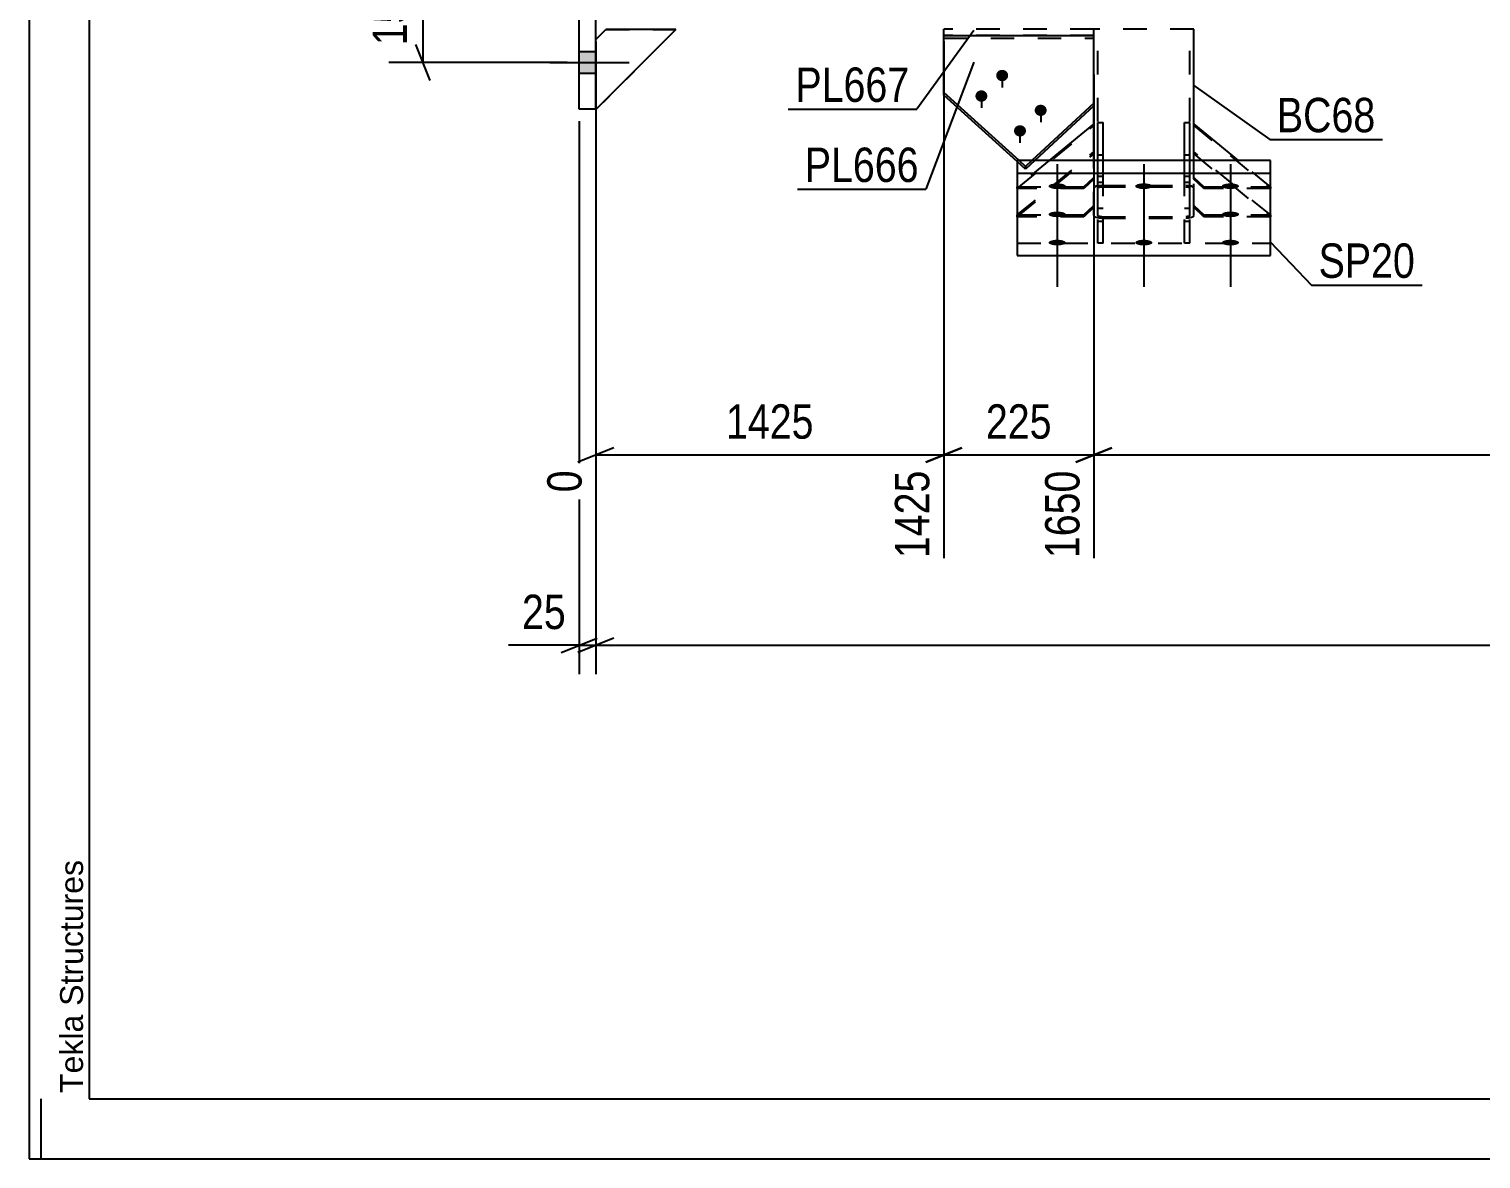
# Model space of a CAD drawing. Header units: millimetres. Extents: x 0 to 841, y 0 to 594.
# Drawn here: x 0 to 121.1, y 0 to 94.2 of the extents above; entities that cross this region are included whole.
import ezdxf

# ---------------------------------------------------------------- set-up
doc = ezdxf.new("R2010")
doc.units = ezdxf.units.MM
doc.linetypes.add('DXK_LINE_DOT2', pattern=[3.9198, 1.9599, -1.9599])
doc.styles.add('Arial', font='ARIAL.TTF', dxfattribs={"height": 0.2})
doc.styles.add('Arial Narrow', font='ARIALN.TTF', dxfattribs={"height": 0.2})

# ---------------------------------------------------------------- blocks, each defined once
blk = doc.blocks.new('Unknown-761545992-1132')
at = {"color": 5, "linetype": 'Continuous'}
for p, q in [((0, 594), (0, 0)), ((5, 589), (5, 5)), ((1, 0), (1, 5)), ((5, 5), (836, 5)), ((0, 0), (841, 0))]:
    blk.add_line(p, q, dxfattribs=at)
at = {"color": 174, "linetype": 'Continuous', "style": 'Arial'}
blk.add_text('Tekla Structures', height=1.9102, rotation=90, dxfattribs=at).set_placement((4.5, 5.5))
blk = doc.blocks.new('Part-761545992-4963 - 4945')
at = {"color": 2, "linetype": 'Continuous'}
for p, q in [((88.78, 86.3), (88.78, 94.2)), ((97.11, 86.3), (97.11, 94.2))]:
    blk.add_line(p, q, dxfattribs=at)
at = {"color": 7, "linetype": 'DXK_LINE_DOT2'}
for p, q in [((97.11, 94.2), (88.78, 94.2)), ((89.11, 78.66), (89.11, 94.2)), ((96.78, 78.66), (96.78, 94.2)), ((88.78, 78.66), (88.78, 86.3)), ((97.11, 78.66), (97.11, 86.3)), ((89.19, 81.14), (88.97, 81.09)), ((89.45, 81.15), (89.19, 81.14)), ((89.45, 81.15), (96.45, 81.15)), ((96.7, 81.14), (96.45, 81.15)), ((96.92, 81.09), (96.7, 81.14)), ((88.83, 81.02), (88.78, 80.94)), ((88.97, 81.09), (88.83, 81.02)), ((89.11, 80.94), (89.14, 80.98)), ((89.14, 80.98), (89.21, 81.01)), ((89.21, 81.01), (89.32, 81.04)), ((89.32, 81.04), (89.45, 81.05)), ((89.45, 81.05), (96.45, 81.05)), ((96.45, 81.05), (96.57, 81.04)), ((96.57, 81.04), (96.68, 81.01)), ((96.68, 81.01), (96.75, 80.98)), ((96.75, 80.98), (96.78, 80.94)), ((97.06, 81.02), (96.92, 81.09)), ((97.11, 80.94), (97.06, 81.02)), ((88.78, 78.66), (88.83, 78.58)), ((88.83, 78.58), (88.97, 78.51)), ((88.97, 78.51), (89.19, 78.46)), ((89.14, 78.62), (89.11, 78.66)), ((89.21, 78.58), (89.14, 78.62)), ((89.19, 78.46), (89.45, 78.44)), ((89.32, 78.56), (89.21, 78.58)), ((89.45, 78.55), (89.32, 78.56)), ((89.45, 78.55), (96.45, 78.55)), ((89.45, 78.44), (96.45, 78.44)), ((96.57, 78.56), (96.45, 78.55)), ((96.45, 78.44), (96.7, 78.46)), ((96.68, 78.58), (96.57, 78.56)), ((96.75, 78.62), (96.68, 78.58)), ((96.7, 78.46), (96.92, 78.51)), ((96.78, 78.66), (96.75, 78.62)), ((96.92, 78.51), (97.06, 78.58)), ((97.06, 78.58), (97.11, 78.66))]:
    blk.add_line(p, q, dxfattribs=at)
blk = doc.blocks.new('Part-761545992-21622 - 4945')
at = {"color": 2, "linetype": 'Continuous'}
for p, q in [((96.33, 86.41), (96.78, 86.41)), ((96.33, 83.23), (96.33, 86.41)), ((96.78, 83.23), (96.78, 86.41)), ((96.78, 83.23), (96.33, 83.23))]:
    blk.add_line(p, q, dxfattribs=at)
at = {"color": 7, "linetype": 'DXK_LINE_DOT2'}
for p, q in [((96.33, 81.43), (96.33, 83.23)), ((96.78, 81.43), (96.78, 83.23)), ((96.33, 81.94), (96.78, 81.94)), ((96.33, 81.43), (96.78, 81.43))]:
    blk.add_line(p, q, dxfattribs=at)
blk = doc.blocks.new('Part-761545992-4951 - 4945')
at = {"color": 2, "linetype": 'Continuous'}
for p, q in [((45.88, 111.98), (47.27, 111.98)), ((45.88, 87.53), (45.88, 111.98)), ((47.27, 87.53), (47.27, 111.98)), ((47.27, 87.53), (45.88, 87.53))]:
    blk.add_line(p, q, dxfattribs=at)
blk = doc.blocks.new('Part-761545992-21620 - 4945')
at = {"color": 7, "linetype": 'DXK_LINE_DOT2'}
for p, q in [((97.11, 79.34), (97.11, 83.95)), ((103.5, 78.7), (97.11, 83.95)), ((97.11, 83.8), (103.5, 78.55)), ((97.11, 79.48), (97.95, 78.7)), ((97.95, 78.55), (97.11, 79.34)), ((97.95, 78.7), (103.5, 78.7)), ((97.95, 78.7), (97.95, 78.55)), ((103.5, 78.7), (103.5, 78.55)), ((103.5, 78.55), (97.95, 78.55))]:
    blk.add_line(p, q, dxfattribs=at)
blk = doc.blocks.new('Part-761545992-4973 - 4945')
at = {"color": 7, "linetype": 'DXK_LINE_DOT2'}
for p, q in [((47.27, 93.32), (48.1, 94.16)), ((53.93, 94.16), (47.27, 87.49)), ((47.27, 87.49), (47.27, 93.32)), ((48.1, 94.16), (53.93, 94.16))]:
    blk.add_line(p, q, dxfattribs=at)
blk = doc.blocks.new('Part-761545992-4976 - 4945')
at = {"color": 2, "linetype": 'Continuous'}
for p, q in [((47.27, 93.32), (48.1, 94.16)), ((47.27, 87.49), (53.93, 94.16)), ((53.93, 94.16), (48.1, 94.16)), ((47.27, 87.49), (47.27, 87.53))]:
    blk.add_line(p, q, dxfattribs=at)
at = {"color": 7, "linetype": 'DXK_LINE_DOT2'}
blk.add_line((47.27, 87.53), (47.27, 93.32), dxfattribs=at)
blk = doc.blocks.new('Part-761545992-4979 - 4945')
at = {"color": 7, "linetype": 'DXK_LINE_DOT2'}
for p, q in [((47.27, 93.32), (48.1, 94.16)), ((53.93, 94.16), (47.27, 87.49)), ((47.27, 87.49), (47.27, 93.32)), ((48.1, 94.16), (53.93, 94.16))]:
    blk.add_line(p, q, dxfattribs=at)
blk = doc.blocks.new('Part-761545992-21617 - 4945')
at = {"color": 7, "linetype": 'DXK_LINE_DOT2'}
for p, q in [((82.39, 80.9), (88.78, 86.15)), ((85.05, 83.23), (82.39, 81.05)), ((88.78, 83.23), (88.78, 81.69)), ((87.95, 81.05), (88.78, 81.83)), ((88.78, 81.69), (87.95, 80.9)), ((82.39, 80.9), (82.39, 81.05)), ((82.39, 81.05), (87.95, 81.05)), ((87.95, 80.9), (82.39, 80.9)), ((87.95, 80.9), (87.95, 81.05))]:
    blk.add_line(p, q, dxfattribs=at)
at = {"color": 2, "linetype": 'Continuous'}
for p, q in [((88.78, 86.3), (85.05, 83.23)), ((88.78, 83.23), (88.78, 86.3))]:
    blk.add_line(p, q, dxfattribs=at)
blk = doc.blocks.new('Part-761545992-21618 - 4945')
at = {"color": 7, "linetype": 'DXK_LINE_DOT2'}
for p, q in [((82.39, 78.7), (88.78, 83.95)), ((82.39, 78.55), (88.78, 83.8)), ((88.78, 83.95), (88.78, 79.34)), ((82.39, 78.55), (82.39, 78.7)), ((82.39, 78.7), (87.95, 78.7)), ((87.95, 78.7), (88.78, 79.48)), ((88.78, 79.34), (87.95, 78.55)), ((87.95, 78.55), (87.95, 78.7)), ((87.95, 78.55), (82.39, 78.55))]:
    blk.add_line(p, q, dxfattribs=at)
blk = doc.blocks.new('Part-761545992-4996 - 4945')
at = {"color": 2, "linetype": 'Continuous'}
for p, q in [((103.5, 83.23), (82.39, 83.23)), ((82.39, 83.23), (82.39, 75.31)), ((103.5, 75.31), (103.5, 83.23)), ((82.39, 82.18), (103.5, 82.18)), ((82.39, 75.31), (103.5, 75.31))]:
    blk.add_line(p, q, dxfattribs=at)
at = {"color": 7, "linetype": 'DXK_LINE_DOT2'}
blk.add_line((82.39, 76.36), (103.5, 76.36), dxfattribs=at)
blk = doc.blocks.new('Part-761545992-21619 - 4945')
at = {"color": 2, "linetype": 'Continuous'}
for p in [(97.11, 83.23), (100.84, 83.23)]:
    blk.add_line(p, (97.11, 86.3), dxfattribs=at)
at = {"color": 7, "linetype": 'DXK_LINE_DOT2'}
for p, q in [((97.11, 86.15), (103.5, 80.9)), ((97.11, 81.69), (97.11, 83.23)), ((103.5, 81.05), (100.84, 83.23)), ((97.11, 81.83), (97.95, 81.05)), ((97.95, 80.9), (97.11, 81.69)), ((97.95, 81.05), (103.5, 81.05)), ((97.95, 81.05), (97.95, 80.9)), ((103.5, 80.9), (97.95, 80.9)), ((103.5, 81.05), (103.5, 80.9))]:
    blk.add_line(p, q, dxfattribs=at)
blk = doc.blocks.new('Bolt-761545992-5026 - 4945')
at = {"linetype": 'Continuous'}
for points in [[(85.72, 81.33), (85.87, 81.33), (86.02, 81.31), (86.15, 81.29), (86.26, 81.26), (86.35, 81.22), (86.41, 81.17), (86.44, 81.12), (86.44, 81.07), (86.41, 81.03), (86.35, 80.98), (86.26, 80.94), (86.15, 80.91), (86.02, 80.88), (85.87, 80.87), (85.72, 80.86), (85.57, 80.87), (85.43, 80.88), (85.3, 80.91), (85.19, 80.94), (85.1, 80.98), (85.04, 81.03), (85, 81.07), (85, 81.12), (85.04, 81.17), (85.1, 81.22), (85.19, 81.26), (85.3, 81.29), (85.43, 81.31), (85.57, 81.33)], [(92.95, 81.33), (93.1, 81.33), (93.24, 81.31), (93.37, 81.29), (93.48, 81.26), (93.57, 81.22), (93.63, 81.17), (93.66, 81.12), (93.66, 81.07), (93.63, 81.03), (93.57, 80.98), (93.48, 80.94), (93.37, 80.91), (93.24, 80.88), (93.1, 80.87), (92.95, 80.86), (92.8, 80.87), (92.65, 80.88), (92.52, 80.91), (92.41, 80.94), (92.32, 80.98), (92.26, 81.03), (92.23, 81.07), (92.23, 81.12), (92.26, 81.17), (92.32, 81.22), (92.41, 81.26), (92.52, 81.29), (92.65, 81.31), (92.8, 81.33)], [(100.17, 81.33), (100.32, 81.33), (100.46, 81.31), (100.59, 81.29), (100.7, 81.26), (100.79, 81.22), (100.85, 81.17), (100.89, 81.12), (100.89, 81.07), (100.85, 81.03), (100.79, 80.98), (100.7, 80.94), (100.59, 80.91), (100.46, 80.88), (100.32, 80.87), (100.17, 80.86), (100.02, 80.87), (99.87, 80.88), (99.74, 80.91), (99.63, 80.94), (99.54, 80.98), (99.48, 81.03), (99.45, 81.07), (99.45, 81.12), (99.48, 81.17), (99.54, 81.22), (99.63, 81.26), (99.74, 81.29), (99.87, 81.31), (100.02, 81.33)], [(85.72, 78.98), (85.87, 78.98), (86.02, 78.96), (86.15, 78.94), (86.26, 78.91), (86.35, 78.87), (86.41, 78.82), (86.44, 78.77), (86.44, 78.72), (86.41, 78.68), (86.35, 78.63), (86.26, 78.59), (86.15, 78.56), (86.02, 78.53), (85.87, 78.52), (85.72, 78.51), (85.57, 78.52), (85.43, 78.53), (85.3, 78.56), (85.19, 78.59), (85.1, 78.63), (85.04, 78.68), (85, 78.72), (85, 78.77), (85.04, 78.82), (85.1, 78.87), (85.19, 78.91), (85.3, 78.94), (85.43, 78.96), (85.57, 78.98)], [(100.17, 78.98), (100.32, 78.98), (100.46, 78.96), (100.59, 78.94), (100.7, 78.91), (100.79, 78.87), (100.85, 78.82), (100.89, 78.77), (100.89, 78.72), (100.85, 78.68), (100.79, 78.63), (100.7, 78.59), (100.59, 78.56), (100.46, 78.53), (100.32, 78.52), (100.17, 78.51), (100.02, 78.52), (99.87, 78.53), (99.74, 78.56), (99.63, 78.59), (99.54, 78.63), (99.48, 78.68), (99.45, 78.72), (99.45, 78.77), (99.48, 78.82), (99.54, 78.87), (99.63, 78.91), (99.74, 78.94), (99.87, 78.96), (100.02, 78.98)], [(85.72, 76.63), (85.87, 76.63), (86.02, 76.61), (86.15, 76.59), (86.26, 76.55), (86.35, 76.51), (86.41, 76.47), (86.44, 76.42), (86.44, 76.37), (86.41, 76.32), (86.35, 76.28), (86.26, 76.24), (86.15, 76.21), (86.02, 76.18), (85.87, 76.17), (85.72, 76.16), (85.57, 76.17), (85.43, 76.18), (85.3, 76.21), (85.19, 76.24), (85.1, 76.28), (85.04, 76.32), (85, 76.37), (85, 76.42), (85.04, 76.47), (85.1, 76.51), (85.19, 76.55), (85.3, 76.59), (85.43, 76.61), (85.57, 76.63)], [(92.95, 76.63), (93.1, 76.63), (93.24, 76.61), (93.37, 76.59), (93.48, 76.55), (93.57, 76.51), (93.63, 76.47), (93.66, 76.42), (93.66, 76.37), (93.63, 76.32), (93.57, 76.28), (93.48, 76.24), (93.37, 76.21), (93.24, 76.18), (93.1, 76.17), (92.95, 76.16), (92.8, 76.17), (92.65, 76.18), (92.52, 76.21), (92.41, 76.24), (92.32, 76.28), (92.26, 76.32), (92.23, 76.37), (92.23, 76.42), (92.26, 76.47), (92.32, 76.51), (92.41, 76.55), (92.52, 76.59), (92.65, 76.61), (92.8, 76.63)], [(100.17, 76.63), (100.32, 76.63), (100.46, 76.61), (100.59, 76.59), (100.7, 76.55), (100.79, 76.51), (100.85, 76.47), (100.89, 76.42), (100.89, 76.37), (100.85, 76.32), (100.79, 76.28), (100.7, 76.24), (100.59, 76.21), (100.46, 76.18), (100.32, 76.17), (100.17, 76.16), (100.02, 76.17), (99.87, 76.18), (99.74, 76.21), (99.63, 76.24), (99.54, 76.28), (99.48, 76.32), (99.45, 76.37), (99.45, 76.42), (99.48, 76.47), (99.54, 76.51), (99.63, 76.55), (99.74, 76.59), (99.87, 76.61), (100.02, 76.63)]]:
    blk.add_hatch(color=1, dxfattribs=at).paths.add_polyline_path(points)
at = {"color": 1, "linetype": 'Continuous'}
for p, q in [((85.72, 82.94), (85.72, 77.42)), ((92.95, 82.94), (92.95, 77.42)), ((100.17, 82.94), (100.17, 77.42)), ((85.72, 80.59), (85.72, 75.07)), ((100.17, 80.59), (100.17, 75.07)), ((85.72, 78.24), (85.72, 72.72)), ((92.95, 78.24), (92.95, 72.72)), ((100.17, 78.24), (100.17, 72.72))]:
    blk.add_line(p, q, dxfattribs=at)
blk = doc.blocks.new('Bolt-761545992-5039 - 4945')
at = {"linetype": 'Continuous'}
for points in [[(47.27, 107.17), (47.27, 109.01), (45.88, 109.01), (45.88, 107.17)], [(47.27, 107.17), (47.27, 109.01), (45.88, 109.01), (45.88, 107.17)], [(47.27, 107.17), (47.27, 109.01), (45.88, 109.01), (45.88, 107.17)], [(47.27, 107.17), (47.27, 109.01), (45.88, 109.01), (45.88, 107.17)], [(47.27, 98.84), (47.27, 100.67), (45.88, 100.67), (45.88, 98.84)], [(47.27, 98.84), (47.27, 100.67), (45.88, 100.67), (45.88, 98.84)], [(47.27, 90.51), (47.27, 92.34), (45.88, 92.34), (45.88, 90.51)], [(47.27, 90.51), (47.27, 92.34), (45.88, 92.34), (45.88, 90.51)], [(47.27, 90.51), (47.27, 92.34), (45.88, 92.34), (45.88, 90.51)], [(47.27, 90.51), (47.27, 92.34), (45.88, 92.34), (45.88, 90.51)]]:
    blk.add_hatch(color=1, dxfattribs=at).paths.add_polyline_path(points)
at = {"color": 1, "linetype": 'Continuous'}
for p, q in [((45.88, 109.01), (47.27, 109.01)), ((45.88, 109.01), (47.27, 109.01)), ((45.88, 109.01), (47.27, 109.01)), ((45.88, 109.01), (47.27, 109.01)), ((43.43, 108.09), (50.05, 108.09)), ((43.43, 108.09), (50.05, 108.09)), ((43.43, 108.09), (50.05, 108.09)), ((43.43, 108.09), (50.05, 108.09)), ((45.88, 107.17), (47.27, 107.17)), ((45.88, 107.17), (47.27, 107.17)), ((45.88, 107.17), (47.27, 107.17)), ((45.88, 107.17), (47.27, 107.17)), ((45.88, 100.67), (47.27, 100.67)), ((45.88, 100.67), (47.27, 100.67)), ((43.43, 99.76), (50.05, 99.76)), ((43.43, 99.76), (50.05, 99.76)), ((45.88, 98.84), (47.27, 98.84)), ((45.88, 98.84), (47.27, 98.84)), ((45.88, 92.34), (47.27, 92.34)), ((45.88, 92.34), (47.27, 92.34)), ((45.88, 92.34), (47.27, 92.34)), ((45.88, 92.34), (47.27, 92.34)), ((43.43, 91.42), (50.05, 91.42)), ((43.43, 91.42), (50.05, 91.42)), ((43.43, 91.42), (50.05, 91.42)), ((43.43, 91.42), (50.05, 91.42)), ((45.88, 90.51), (47.27, 90.51)), ((45.88, 90.51), (47.27, 90.51)), ((45.88, 90.51), (47.27, 90.51)), ((45.88, 90.51), (47.27, 90.51))]:
    blk.add_line(p, q, dxfattribs=at)
blk = doc.blocks.new('Part-761545992-5063 - 4945')
at = {"color": 7, "linetype": 'DXK_LINE_DOT2'}
for p, q in [((88.77, 93.67), (76.26, 93.67)), ((76.26, 93.67), (76.26, 93.65)), ((76.26, 93.65), (76.26, 93.67)), ((76.26, 93.45), (88.77, 93.45)), ((88.77, 93.67), (88.77, 93.65)), ((88.77, 93.65), (88.77, 93.67)), ((83.09, 82.53), (82.39, 83.16)), ((83.09, 82.75), (82.55, 83.23)), ((83.61, 83.23), (83.09, 82.75)), ((83.85, 83.23), (83.09, 82.53)), ((83.09, 82.75), (83.09, 82.53))]:
    blk.add_line(p, q, dxfattribs=at)
at = {"color": 2, "linetype": 'Continuous'}
for p, q in [((76.26, 88.7), (76.26, 93.65)), ((88.77, 87.79), (88.77, 93.65)), ((82.55, 83.23), (76.26, 88.92)), ((82.39, 83.16), (76.26, 88.7)), ((88.77, 88.01), (83.61, 83.23)), ((88.77, 87.79), (83.85, 83.23))]:
    blk.add_line(p, q, dxfattribs=at)
blk = doc.blocks.new('Part-761545992-21621 - 4945')
at = {"color": 2, "linetype": 'Continuous'}
for p, q in [((89.11, 86.41), (89.56, 86.41)), ((89.11, 83.23), (89.11, 86.41)), ((89.56, 83.23), (89.56, 86.41)), ((89.56, 83.23), (89.11, 83.23))]:
    blk.add_line(p, q, dxfattribs=at)
at = {"color": 7, "linetype": 'DXK_LINE_DOT2'}
for p, q in [((89.11, 81.43), (89.11, 83.23)), ((89.56, 81.43), (89.56, 83.23)), ((89.11, 81.94), (89.56, 81.94)), ((89.11, 81.43), (89.56, 81.43))]:
    blk.add_line(p, q, dxfattribs=at)
blk = doc.blocks.new('Part-761545992-5064 - 4945')
at = {"color": 2, "linetype": 'Continuous'}
for p, q in [((76.26, 93.65), (76.26, 94.2)), ((76.26, 93.65), (88.77, 93.65)), ((88.77, 93.65), (88.77, 94.2))]:
    blk.add_line(p, q, dxfattribs=at)
at = {"color": 7, "linetype": 'DXK_LINE_DOT2'}
blk.add_line((88.77, 94.2), (76.26, 94.2), dxfattribs=at)
blk = doc.blocks.new('Bolt-761545992-5065 - 4945')
at = {"linetype": 'Continuous'}
for points in [[(81.13, 89.85), (81.03, 89.86), (80.93, 89.89), (80.84, 89.94), (80.76, 90.01), (80.7, 90.09), (80.66, 90.18), (80.64, 90.27), (80.64, 90.37), (80.66, 90.47), (80.7, 90.56), (80.76, 90.64), (80.84, 90.71), (80.93, 90.76), (81.03, 90.79), (81.13, 90.8), (81.24, 90.79), (81.34, 90.76), (81.43, 90.71), (81.51, 90.64), (81.57, 90.56), (81.61, 90.47), (81.63, 90.37), (81.63, 90.27), (81.61, 90.18), (81.57, 90.09), (81.51, 90.01), (81.43, 89.94), (81.34, 89.89), (81.24, 89.86)], [(79.41, 88.14), (79.3, 88.15), (79.2, 88.18), (79.11, 88.23), (79.04, 88.3), (78.97, 88.38), (78.93, 88.47), (78.91, 88.56), (78.91, 88.66), (78.93, 88.76), (78.97, 88.85), (79.04, 88.93), (79.11, 89), (79.2, 89.05), (79.3, 89.08), (79.41, 89.09), (79.51, 89.08), (79.61, 89.05), (79.7, 89), (79.78, 88.93), (79.84, 88.85), (79.88, 88.76), (79.9, 88.66), (79.9, 88.56), (79.88, 88.47), (79.84, 88.38), (79.78, 88.3), (79.7, 88.23), (79.61, 88.18), (79.51, 88.15)], [(84.35, 86.95), (84.24, 86.96), (84.15, 86.99), (84.05, 87.04), (83.98, 87.11), (83.92, 87.19), (83.87, 87.28), (83.85, 87.37), (83.85, 87.47), (83.87, 87.57), (83.92, 87.66), (83.98, 87.74), (84.05, 87.8), (84.15, 87.85), (84.24, 87.88), (84.35, 87.89), (84.45, 87.88), (84.55, 87.85), (84.64, 87.8), (84.72, 87.74), (84.78, 87.66), (84.82, 87.57), (84.85, 87.47), (84.85, 87.37), (84.82, 87.28), (84.78, 87.19), (84.72, 87.11), (84.64, 87.04), (84.55, 86.99), (84.45, 86.96)], [(82.62, 85.24), (82.52, 85.25), (82.42, 85.28), (82.33, 85.33), (82.25, 85.4), (82.19, 85.48), (82.15, 85.57), (82.12, 85.66), (82.12, 85.76), (82.15, 85.86), (82.19, 85.95), (82.25, 86.03), (82.33, 86.09), (82.42, 86.14), (82.52, 86.17), (82.62, 86.18), (82.73, 86.17), (82.83, 86.14), (82.92, 86.09), (82.99, 86.03), (83.06, 85.95), (83.1, 85.86), (83.12, 85.76), (83.12, 85.66), (83.1, 85.57), (83.06, 85.48), (82.99, 85.4), (82.92, 85.33), (82.83, 85.28), (82.73, 85.25)]]:
    blk.add_hatch(color=1, dxfattribs=at).paths.add_polyline_path(points)
at = {"color": 1, "linetype": 'Continuous'}
for p, q in [((81.13, 90.69), (81.13, 89.33)), ((79.41, 88.98), (79.41, 87.62)), ((84.35, 87.78), (84.35, 86.43)), ((82.62, 86.07), (82.62, 84.72))]:
    blk.add_line(p, q, dxfattribs=at)
blk = doc.blocks.new('Part-761545992-21623 - 4945')
at = {"color": 7, "linetype": 'DXK_LINE_DOT2'}
for p, q in [((89.11, 76.36), (89.11, 83.69)), ((89.56, 83.69), (89.11, 83.69)), ((89.56, 76.36), (89.56, 83.69)), ((89.56, 79.23), (89.11, 79.23)), ((89.11, 78.17), (89.56, 78.17)), ((89.56, 76.36), (89.11, 76.36))]:
    blk.add_line(p, q, dxfattribs=at)
blk = doc.blocks.new('Part-761545992-21624 - 4945')
at = {"color": 7, "linetype": 'DXK_LINE_DOT2'}
for p, q in [((96.33, 76.36), (96.33, 83.69)), ((96.78, 83.69), (96.33, 83.69)), ((96.78, 76.36), (96.78, 83.69)), ((96.78, 79.23), (96.33, 79.23)), ((96.33, 78.17), (96.78, 78.17)), ((96.78, 76.36), (96.33, 76.36))]:
    blk.add_line(p, q, dxfattribs=at)
blk = doc.blocks.new('StraightDimension-761545992-5153 - 4945')
at = {"color": 7, "linetype": 'Continuous'}
for p, q in [((45.88, 86.53), (45.88, 40.43)), ((47.27, 86.49), (47.27, 40.43)), ((45.88, 42.83), (39.97, 42.83)), ((45.88, 42.83), (39.97, 42.83)), ((44.38, 42.23), (47.38, 43.43)), ((48.77, 43.43), (45.77, 42.23)), ((45.88, 42.83), (47.27, 42.83))]:
    blk.add_line(p, q, dxfattribs=at)
at = {"color": 0}
blk.add_wipeout([(45.35, 43.58), (45.35, 47.78), (40.5, 47.78), (40.5, 43.58)], dxfattribs=at)
at = {"color": 3, "style": 'Arial Narrow'}
blk.add_text('25', height=2.863, dxfattribs=at).set_placement((41.1, 44.18))
blk = doc.blocks.new('StraightDimension-761545992-25149 - 4945')
at = {"color": 7, "linetype": 'Continuous'}
for p, q in [((88.78, 90.41), (88.78, 50.09)), ((90.28, 59.3), (87.28, 58.1)), ((88.78, 58.7), (292.27, 58.7))]:
    blk.add_line(p, q, dxfattribs=at)
blk = doc.blocks.new('StraightDimension-761545992-5089 - 4945')
at = {"color": 7, "linetype": 'Continuous'}
for p, q in [((32.25, 101.26), (33.45, 98.26)), ((44.88, 99.76), (30, 99.76)), ((32.85, 91.42), (32.85, 99.76)), ((33.45, 89.92), (32.25, 92.92)), ((44.88, 91.42), (30, 91.42))]:
    blk.add_line(p, q, dxfattribs=at)
at = {"color": 0}
blk.add_wipeout([(32.1, 98.93), (27.9, 98.93), (27.9, 92.25), (32.1, 92.25)], dxfattribs=at)
at = {"color": 3, "style": 'Arial Narrow'}
blk.add_text('150', height=2.863, rotation=90.0002, dxfattribs=at).set_placement((31.5, 92.85))
blk = doc.blocks.new('StraightDimension-761545992-5185 - 4945')
at = {"color": 7, "linetype": 'Continuous'}
for p, q in [((47.27, 86.49), (47.27, 40.43)), ((48.77, 43.43), (45.77, 42.23)), ((47.27, 42.83), (292.27, 42.83))]:
    blk.add_line(p, q, dxfattribs=at)
blk = doc.blocks.new('StraightDimension-761545992-25150 - 4945')
at = {"color": 7, "linetype": 'Continuous'}
for p, q in [((76.26, 93.2), (76.26, 50.09)), ((88.78, 90.41), (88.78, 50.09)), ((77.76, 59.3), (74.76, 58.1)), ((76.26, 58.7), (88.78, 58.7)), ((87.28, 58.1), (90.28, 59.3))]:
    blk.add_line(p, q, dxfattribs=at)
at = {"color": 0}
blk.add_wipeout([(85.86, 59.45), (85.86, 63.65), (79.18, 63.65), (79.18, 59.45)], dxfattribs=at)
at = {"color": 3, "style": 'Arial Narrow'}
blk.add_text('225', height=2.863, dxfattribs=at).set_placement((79.78, 60.05))
at = {"color": 0, "linetype": 'Continuous'}
blk.add_wipeout([(88.18, 58), (83.98, 58), (83.98, 49.49), (88.18, 49.49)], dxfattribs=at)
at = {"color": 3, "linetype": 'Continuous', "style": 'Arial Narrow'}
blk.add_text('1650', height=2.863, rotation=90.0002, dxfattribs=at).set_placement((87.58, 50.09))
blk = doc.blocks.new('StraightDimension-761545992-25151 - 4945')
at = {"color": 7, "linetype": 'Continuous'}
for p, q in [((47.27, 93.16), (47.27, 55.58)), ((76.26, 93.2), (76.26, 50.09)), ((48.77, 59.3), (45.77, 58.1)), ((47.27, 58.7), (76.26, 58.7)), ((74.76, 58.1), (77.76, 59.3))]:
    blk.add_line(p, q, dxfattribs=at)
at = {"color": 0}
blk.add_wipeout([(66.02, 59.45), (66.02, 63.65), (57.51, 63.65), (57.51, 59.45)], dxfattribs=at)
at = {"color": 3, "style": 'Arial Narrow'}
blk.add_text('1425', height=2.863, dxfattribs=at).set_placement((58.11, 60.05))
at = {"color": 0, "linetype": 'Continuous'}
for points in [[(46.67, 58), (42.47, 58), (42.47, 54.98), (46.67, 54.98)], [(75.66, 58), (71.46, 58), (71.46, 49.49), (75.66, 49.49)]]:
    blk.add_wipeout(points, dxfattribs=at)
at = {"color": 3, "linetype": 'Continuous', "style": 'Arial Narrow'}
for s, height, p in [('0', 2.86, (46.07, 55.58)), ('1425', 2.863, (75.06, 50.09))]:
    blk.add_text(s, height=height, rotation=90.0002, dxfattribs=at).set_placement(p)
blk = doc.blocks.new('Mark-761545992-4959 - 4945')
at = {"color": 0}
blk.add_wipeout([(112.26, 85.6), (112.26, 88.6), (104.04, 88.6), (104.04, 85.6)], dxfattribs=at)
blk.add_wipeout([(112.26, 85.6), (112.26, 88.6), (104.04, 88.6), (104.04, 85.6)], dxfattribs=at)
at = {"color": 30, "linetype": 'Continuous'}
for p, q in [((97.11, 89.49), (103.44, 85)), ((103.44, 85), (112.86, 85))]:
    blk.add_line(p, q, dxfattribs=at)
at = {"color": 3, "style": 'Arial Narrow'}
blk.add_text('BC68', height=2.863, dxfattribs=at).set_placement((104.04, 85.6))
blk = doc.blocks.new('Mark-761545992-9217 - 4945')
at = {"color": 0}
blk.add_wipeout([(115.56, 73.46), (115.56, 76.46), (107.52, 76.46), (107.52, 73.46)], dxfattribs=at)
blk.add_wipeout([(115.56, 73.46), (115.56, 76.46), (107.52, 76.46), (107.52, 73.46)], dxfattribs=at)
at = {"color": 30, "linetype": 'Continuous'}
for p, q in [((103.5, 76.42), (106.92, 72.86)), ((106.92, 72.86), (116.16, 72.86))]:
    blk.add_line(p, q, dxfattribs=at)
at = {"color": 3, "style": 'Arial Narrow'}
blk.add_text('SP20', height=2.863, dxfattribs=at).set_placement((107.52, 73.46))
blk = doc.blocks.new('Mark-761545992-9247 - 4945')
at = {"color": 0}
blk.add_wipeout([(74.18, 81.45), (74.18, 84.45), (64.68, 84.45), (64.68, 81.45)], dxfattribs=at)
blk.add_wipeout([(74.18, 81.45), (74.18, 84.45), (64.68, 84.45), (64.68, 81.45)], dxfattribs=at)
at = {"color": 30, "linetype": 'Continuous'}
for p in [(78.78, 91.43), (64.08, 80.85)]:
    blk.add_line(p, (74.78, 80.85), dxfattribs=at)
at = {"color": 3, "style": 'Arial Narrow'}
blk.add_text('PL666', height=2.863, dxfattribs=at).set_placement((64.68, 81.45))
blk = doc.blocks.new('Mark-761545992-9252 - 4945')
at = {"color": 0}
blk.add_wipeout([(73.41, 88.13), (73.41, 91.13), (63.9, 91.13), (63.9, 88.13)], dxfattribs=at)
blk.add_wipeout([(73.41, 88.13), (73.41, 91.13), (63.9, 91.13), (63.9, 88.13)], dxfattribs=at)
at = {"color": 30, "linetype": 'Continuous'}
for p in [(78.78, 94.07), (63.3, 87.53)]:
    blk.add_line(p, (74.01, 87.53), dxfattribs=at)
at = {"color": 3, "style": 'Arial Narrow'}
blk.add_text('PL667', height=2.863, dxfattribs=at).set_placement((63.9, 88.13))

msp = doc.modelspace()

# ---------------------------------------------------------------- block references
for name in ['Unknown-761545992-1132', 'Part-761545992-4951 - 4945', 'Bolt-761545992-5039 - 4945', 'Part-761545992-4973 - 4945', 'Part-761545992-4976 - 4945', 'Part-761545992-4979 - 4945', 'Part-761545992-5064 - 4945', 'Part-761545992-5063 - 4945', 'Part-761545992-4963 - 4945', 'Bolt-761545992-5065 - 4945', 'Part-761545992-21617 - 4945', 'Part-761545992-21621 - 4945', 'Part-761545992-21622 - 4945', 'Part-761545992-21619 - 4945', 'Part-761545992-21618 - 4945', 'Part-761545992-21623 - 4945', 'Part-761545992-21624 - 4945', 'Part-761545992-21620 - 4945', 'Part-761545992-4996 - 4945', 'Bolt-761545992-5026 - 4945']:
    msp.add_blockref(name, (0, 0))

# ---------------------------------------------------------------- next in the draw order: block references
for name in ['StraightDimension-761545992-5089 - 4945', 'StraightDimension-761545992-25149 - 4945', 'StraightDimension-761545992-5153 - 4945']:
    msp.add_blockref(name, (0, 0))

# ---------------------------------------------------------------- next in the draw order: block references
msp.add_blockref('StraightDimension-761545992-5185 - 4945', (0, 0))

# ---------------------------------------------------------------- next in the draw order: block references
for name in ['StraightDimension-761545992-25150 - 4945', 'Mark-761545992-4959 - 4945', 'Mark-761545992-9217 - 4945']:
    msp.add_blockref(name, (0, 0))

# ---------------------------------------------------------------- next in the draw order: block references
msp.add_blockref('StraightDimension-761545992-25151 - 4945', (0, 0))

# ---------------------------------------------------------------- next in the draw order: block references
msp.add_blockref('Mark-761545992-9247 - 4945', (0, 0))

# ---------------------------------------------------------------- next in the draw order: block references
msp.add_blockref('Mark-761545992-9252 - 4945', (0, 0))

doc.saveas('drawing.dxf')
